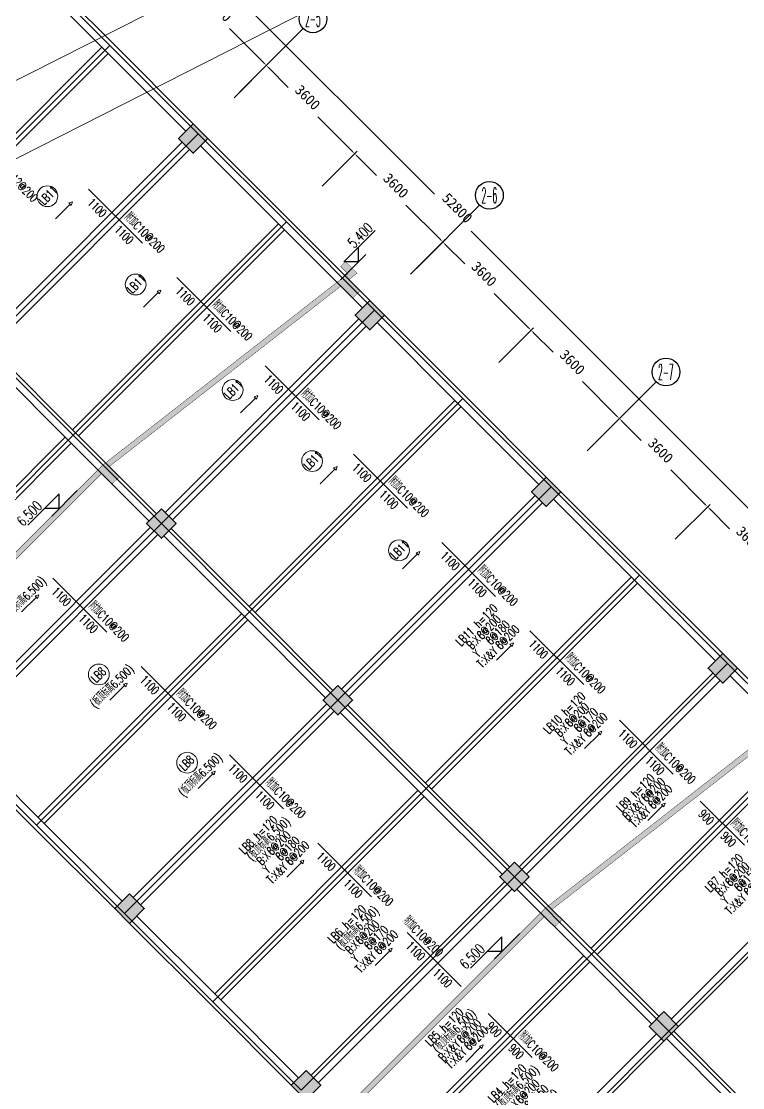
# Model space of a CAD drawing. Header units: inches. Extents: x 18712 to 314639, y 0 to 420500.
# Drawn here: x 100043 to 120850, y 24313 to 55060 of the extents above; entities that cross this region are included whole.
import ezdxf
from ezdxf.enums import TextEntityAlignment as Align
from ezdxf.lldxf.tags import DXFTag

# ---------------------------------------------------------------- set-up
doc = ezdxf.new("R2010")
doc.units = ezdxf.units.IN
doc.header["$LTSCALE"] = 1000
doc.header["$MEASUREMENT"] = 0
doc.layers.get('0').update_dxf_attribs({"true_color": 0xffffff})
for name, color, linetype, true_color in [('AXIS_TEXT', 7, 'Continuous', 0xffffff), ('DIM', 3, 'Continuous', 0x00ff00), ('DOTE', 1, 'DOTE', 0xff0000), ('THIN', 7, 'Continuous', 0xffffff), ('柱填充', 7, 'Continuous', 0xc0c0c0), ('柱尺寸标注', 3, 'Continuous', 0x00ff00), ('楼板正筋文字', 7, 'Continuous', 0xffffff), ('楼板负筋文字', 7, 'Continuous', 0xffffff), ('楼板负筋标注', 3, 'Continuous', 0x00ff00), ('楼板负筋钢筋', 1, 'Continuous', 0xff0000), ('砼柱', 2, 'Continuous', 0xffff00), ('砼梁', 6, 'Continuous', 0xff00ff), ('砼梁虚线', 9, 'HIDDEN', 0x808080)]:
    doc.layers.add(name, color=color, linetype=linetype, true_color=true_color)
doc.styles.add('_TCH_AXIS', font='txt.shx', dxfattribs={"height": 0.2, "bigfont": 'GBCBIG.shx'})
doc.styles.add('TSSD_Label', font='txt.shx', dxfattribs={"height": 0.2, "bigfont": 'gbcbig.shx'})
doc.styles.add('TSSD_Rein', font='txt.shx', dxfattribs={"height": 0.2, "bigfont": 'gbcbig.shx'})
tags = doc.linetypes.add('DASHED', pattern=[0.75, 0.5, -0.25]).pattern_tags.tags
tags[6:7] = [DXFTag(74, 4), DXFTag(75, 0), DXFTag(340, '0'), DXFTag(46, 0.0), DXFTag(50, 0.0), DXFTag(44, 0.0), DXFTag(45, 0.0)]
tags[4:5] = [DXFTag(74, 4), DXFTag(75, 0), DXFTag(340, '0'), DXFTag(46, 0.0), DXFTag(50, 0.0), DXFTag(44, 0.0), DXFTag(45, 0.0)]
tags = doc.linetypes.add('DOTE', pattern=[2.42, 2, -0.2, 0.02, -0.2]).pattern_tags.tags
tags[10:11] = [DXFTag(74, 4), DXFTag(75, 0), DXFTag(340, '0'), DXFTag(46, 0.0), DXFTag(50, 0.0), DXFTag(44, 0.0), DXFTag(45, 0.0)]
tags[8:9] = [DXFTag(74, 4), DXFTag(75, 0), DXFTag(340, '0'), DXFTag(46, 0.0), DXFTag(50, 0.0), DXFTag(44, 0.0), DXFTag(45, 0.0)]
tags[6:7] = [DXFTag(74, 4), DXFTag(75, 0), DXFTag(340, '0'), DXFTag(46, 0.0), DXFTag(50, 0.0), DXFTag(44, 0.0), DXFTag(45, 0.0)]
tags[4:5] = [DXFTag(74, 4), DXFTag(75, 0), DXFTag(340, '0'), DXFTag(46, 0.0), DXFTag(50, 0.0), DXFTag(44, 0.0), DXFTag(45, 0.0)]
tags = doc.linetypes.add('HIDDEN', pattern=[0.375, 0.25, -0.125]).pattern_tags.tags
tags[6:7] = [DXFTag(74, 4), DXFTag(75, 0), DXFTag(340, '0'), DXFTag(46, 0.0), DXFTag(50, 0.0), DXFTag(44, 0.0), DXFTag(45, 0.0)]
tags[4:5] = [DXFTag(74, 4), DXFTag(75, 0), DXFTag(340, '0'), DXFTag(46, 0.0), DXFTag(50, 0.0), DXFTag(44, 0.0), DXFTag(45, 0.0)]
doc.dimstyles.new('TSSD_100_100$0', dxfattribs={"dimtxt": 300, "dimasz": 100, "dimexe": 100, "dimexo": 250, "dimgap": 100, "dimtad": 1, "dimdec": 0, "dimzin": 0, "dimdsep": 46, "dimtxsty": 'Standard', "dimcen": 0, "dimclrd": 256, "dimclre": 256, "dimclrt": 7, "dimadec": 0, "dimazin": 0, "dimtfac": 1, "dimtdec": 4, "dimtix": 1, "dimtmove": 2, "dimatfit": 3, "dimfxl": 1, "dimtolj": 1, "dimtzin": 0, "dimarcsym": 0})

# ---------------------------------------------------------------- blocks, each defined once
blk = doc.blocks.new('DAnoyomous17054')
at = {"layer": '楼板正筋文字', "color": 2, "true_color": 0xffff00, "style": 'TSSD_Rein', "width": 0.7}
for s, p in [('LB4 h=120', (113656, 23865)), ('(板顶标高6.500)', (113878, 23675)), ('8@200', (114450, 23834)), ('8@150', (114708, 23680)), ('C', (114450, 23834)), ('8@200', (114987, 23546)), ('B:X', (114162, 23546)), ('C', (114708, 23680)), ('C', (114987, 23546)), ('Y', (114337, 23309)), ('T:X&Y', (114450, 23010))]:
    blk.add_text(s, height=250, rotation=45, dxfattribs=at).set_placement(p)
blk = doc.blocks.new('DAnoyomous17065')
at = {"layer": '楼板正筋文字', "color": 2, "true_color": 0xffff00, "style": 'TSSD_Rein', "width": 0.7}
for s, p in [('LB5 h=120', (111843, 25488)), ('(板顶标高6.500)', (112065, 25297)), ('8@200', (112761, 25580)), ('C', (112761, 25580)), ('8@200', (112967, 25374)), ('B:X&Y', (112225, 25044)), ('C', (112967, 25374)), ('T:X&Y', (112431, 24838))]:
    blk.add_text(s, height=250, rotation=45, dxfattribs=at).set_placement(p)
blk = doc.blocks.new('DAnoyomous17079')
at = {"layer": '楼板正筋文字', "color": 2, "true_color": 0xffff00, "style": 'TSSD_Rein', "width": 0.7}
for s, p in [('LB6 h=120', (109034, 28456)), ('(板顶标高6.500)', (109256, 28266)), ('8@200', (109828, 28425)), ('8@170', (110086, 28271)), ('C', (109828, 28425)), ('8@200', (110365, 28137)), ('B:X', (109540, 28137)), ('C', (110086, 28271)), ('C', (110365, 28137)), ('Y', (109715, 27899)), ('T:X&Y', (109828, 27600))]:
    blk.add_text(s, height=250, rotation=45, dxfattribs=at).set_placement(p)
blk = doc.blocks.new('DAnoyomous17092')
at = {"layer": '楼板正筋文字', "color": 2, "true_color": 0xffff00, "style": 'TSSD_Rein', "width": 0.7}
for s, p in [('LB7 h=120', (119910, 29930)), ('8@200', (120498, 30105)), ('8@150', (120756, 29951)), ('8@200', (121034, 29817)), ('B:X', (120209, 29817)), ('C', (120498, 30105)), ('C', (120756, 29951)), ('Y', (120385, 29580)), ('T:X&Y', (120498, 29280)), ('C', (121034, 29817))]:
    blk.add_text(s, height=250, rotation=45, dxfattribs=at).set_placement(p)
blk = doc.blocks.new('DAnoyomous17106')
at = {"layer": '楼板正筋文字', "color": 2, "true_color": 0xffff00, "style": 'TSSD_Rein', "width": 0.7}
for s, p in [('LB8 h=120', (106477, 31028)), ('(板顶标高6.500)', (106699, 30837)), ('8@200', (107271, 30997)), ('8@180', (107529, 30842)), ('8@200', (107807, 30708)), ('B:X', (106982, 30708)), ('C', (107271, 30997)), ('C', (107529, 30842)), ('T:X&Y', (107271, 30172)), ('C', (107807, 30708)), ('Y', (107157, 30471))]:
    blk.add_text(s, height=250, rotation=45, dxfattribs=at).set_placement(p)
blk = doc.blocks.new('DAnoyomous17116')
at = {"layer": '楼板正筋文字', "color": 2, "true_color": 0xffff00, "style": 'TSSD_Rein', "width": 0.7}
for s, p in [('LB9 h=120', (117360, 32238)), ('8@200', (118072, 32537)), ('8@200', (118278, 32331)), ('B:X&Y', (117535, 32001)), ('C', (118072, 32537)), ('T:X&Y', (117742, 31795)), ('C', (118278, 32331))]:
    blk.add_text(s, height=250, rotation=45, dxfattribs=at).set_placement(p)
blk = doc.blocks.new('DAnoyomous17134')
at = {"layer": '楼板正筋文字', "color": 2, "true_color": 0xffff00, "style": 'TSSD_Rein', "width": 0.7}
for s, p in [('LB10 h=120', (115254, 34492)), ('8@200', (115873, 34698)), ('8@170', (116131, 34544)), ('8@200', (116409, 34410)), ('B:X', (115584, 34410)), ('C', (115873, 34698)), ('C', (116131, 34544)), ('Y', (115760, 34172)), ('T:X&Y', (115873, 33873)), ('C', (116409, 34410))]:
    blk.add_text(s, height=250, rotation=45, dxfattribs=at).set_placement(p)
blk = doc.blocks.new('DAnoyomous17152')
at = {"layer": '楼板正筋文字', "color": 2, "true_color": 0xffff00, "style": 'TSSD_Rein', "width": 0.7}
for s, p in [('LB11 h=120', (112723, 37025)), ('8@200', (113332, 37221)), ('8@180', (113589, 37066)), ('8@200', (113868, 36932)), ('B:X', (113043, 36932)), ('C', (113332, 37221)), ('C', (113589, 37066)), ('Y', (113218, 36695)), ('T:X&Y', (113332, 36396)), ('C', (113868, 36932))]:
    blk.add_text(s, height=250, rotation=45, dxfattribs=at).set_placement(p)
blk = doc.blocks.new('*D1058')
at = {"layer": 'Defpoints', "color": 0, "transparency": 16777216}
for p in [(129278, 27684), (130777, 26185), (114640, 13047)]:
    blk.add_point(p, dxfattribs=at)
at = {"layer": 'DIM', "lineweight": -2, "transparency": 16777216}
for p, q in [((129454, 27508), (130848, 26114)), ((130706, 26114), (123701, 19109)), ((116211, 11619), (122675, 18083)), ((114817, 12870), (116211, 11477))]:
    blk.add_line(p, q, dxfattribs=at)
at = {"layer": 'DIM', "transparency": 16777216}
for points in [[(130718, 26102), (130694, 26126), (130777, 26185)], [(116199, 11630), (116222, 11607), (116140, 11548)]]:
    blk.add_solid(points, dxfattribs=at)
at = {"layer": 'DIM', "color": 7, "true_color": 0xffffff, "transparency": 16777216, "insert": (123054, 18730), "char_height": 300, "attachment_point": 5, "rotation": 45}
blk.add_mtext('\\A1;20700', dxfattribs=at)
blk = doc.blocks.new('*D1065')
at = {"layer": 'Defpoints', "color": 0, "transparency": 16777216}
for p in [(103456, 55225), (107110, 53788), (106002, 52680)]:
    blk.add_point(p, dxfattribs=at)
at = {"layer": 'DIM', "lineweight": -2, "transparency": 16777216}
for p, q in [((103633, 55402), (104635, 56405)), ((104635, 56263), (105197, 55702)), ((107040, 53859), (106045, 54853)), ((106178, 52856), (107181, 53859))]:
    blk.add_line(p, q, dxfattribs=at)
at = {"layer": 'DIM', "transparency": 16777216}
for points in [[(104647, 56275), (104624, 56251), (104565, 56334)], [(107028, 53847), (107051, 53871), (107110, 53788)]]:
    blk.add_solid(points, dxfattribs=at)
at = {"layer": 'DIM', "color": 7, "true_color": 0xffffff, "transparency": 16777216, "insert": (105756, 55412), "char_height": 300, "attachment_point": 5, "rotation": 315}
blk.add_mtext('\\A1;3600', dxfattribs=at)
blk = doc.blocks.new('*D1066')
at = {"layer": 'Defpoints', "color": 0, "transparency": 16777216}
for p in [(108547, 50134), (112202, 48697), (111093, 47588)]:
    blk.add_point(p, dxfattribs=at)
at = {"layer": 'DIM', "lineweight": -2, "transparency": 16777216}
for p, q in [((108724, 50311), (109727, 51313)), ((109727, 51172), (110288, 50611)), ((112131, 48768), (111137, 49762)), ((111270, 47765), (112272, 48768))]:
    blk.add_line(p, q, dxfattribs=at)
at = {"layer": 'DIM', "transparency": 16777216}
for points in [[(109738, 51184), (109715, 51160), (109656, 51243)], [(112119, 48756), (112143, 48780), (112202, 48697)]]:
    blk.add_solid(points, dxfattribs=at)
at = {"layer": 'DIM', "color": 7, "true_color": 0xffffff, "transparency": 16777216, "insert": (110847, 50321), "char_height": 300, "attachment_point": 5, "rotation": 315}
blk.add_mtext('\\A1;3600', dxfattribs=at)
blk = doc.blocks.new('*D1067')
at = {"layer": 'Defpoints', "color": 0, "transparency": 16777216}
for p in [(113638, 45043), (117293, 43606), (116184, 42497)]:
    blk.add_point(p, dxfattribs=at)
at = {"layer": 'DIM', "lineweight": -2, "transparency": 16777216}
for p, q in [((113815, 45220), (114818, 46222)), ((114818, 46081), (115379, 45519)), ((117222, 43677), (116228, 44671)), ((116361, 42674), (117363, 43677))]:
    blk.add_line(p, q, dxfattribs=at)
at = {"layer": 'DIM', "transparency": 16777216}
for points in [[(114830, 46093), (114806, 46069), (114747, 46152)], [(117210, 43665), (117234, 43689), (117293, 43606)]]:
    blk.add_solid(points, dxfattribs=at)
at = {"layer": 'DIM', "color": 7, "true_color": 0xffffff, "transparency": 16777216, "insert": (115938, 45230), "char_height": 300, "attachment_point": 5, "rotation": 315}
blk.add_mtext('\\A1;3600', dxfattribs=at)
blk = doc.blocks.new('*D1068')
at = {"layer": 'Defpoints', "color": 0, "transparency": 16777216}
for p in [(118730, 39952), (122384, 38515), (121275, 37406)]:
    blk.add_point(p, dxfattribs=at)
at = {"layer": 'DIM', "lineweight": -2, "transparency": 16777216}
for p, q in [((118906, 40128), (119909, 41131)), ((119909, 40990), (120470, 40428)), ((122313, 38586), (121319, 39580)), ((121452, 37583), (122455, 38586))]:
    blk.add_line(p, q, dxfattribs=at)
at = {"layer": 'DIM', "transparency": 16777216}
for points in [[(119921, 41001), (119897, 40978), (119838, 41060)], [(122301, 38574), (122325, 38597), (122384, 38515)]]:
    blk.add_solid(points, dxfattribs=at)
at = {"layer": 'DIM', "color": 7, "true_color": 0xffffff, "transparency": 16777216, "insert": (121029, 40138), "char_height": 300, "attachment_point": 5, "rotation": 315}
blk.add_mtext('\\A1;3600', dxfattribs=at)
blk = doc.blocks.new('*D1071')
at = {"layer": 'Defpoints', "color": 0, "transparency": 16777216}
for p in [(92425, 66256), (131435, 30595), (129760, 28921)]:
    blk.add_point(p, dxfattribs=at)
at = {"layer": 'DIM', "lineweight": -2, "transparency": 16777216}
for p, q in [((92602, 66433), (94170, 68001)), ((94170, 67860), (111956, 50074)), ((131364, 30666), (113016, 49014)), ((129937, 29098), (131506, 30666))]:
    blk.add_line(p, q, dxfattribs=at)
at = {"layer": 'DIM', "transparency": 16777216}
for points in [[(94182, 67872), (94159, 67848), (94100, 67930)], [(131352, 30654), (131376, 30678), (131435, 30595)]]:
    blk.add_solid(points, dxfattribs=at)
at = {"layer": 'DIM', "color": 7, "true_color": 0xffffff, "transparency": 16777216, "insert": (112620, 49678), "char_height": 300, "attachment_point": 5, "rotation": 315}
blk.add_mtext('\\A1;52800', dxfattribs=at)
blk = doc.blocks.new('_AXISO')
at = {"lineweight": -3}
blk.add_circle((0, 0), 0.5, dxfattribs=at)
blk = doc.blocks.new('*D1074')
at = {"layer": 'Defpoints', "color": 0, "transparency": 16777216}
for p in [(116184, 42497), (119838, 41060), (118730, 39952)]:
    blk.add_point(p, dxfattribs=at)
at = {"layer": 'DIM', "lineweight": -2, "transparency": 16777216}
for p, q in [((116361, 42674), (117363, 43677)), ((117363, 43535), (117925, 42974)), ((119768, 41131), (118773, 42125)), ((118906, 40128), (119909, 41131))]:
    blk.add_line(p, q, dxfattribs=at)
at = {"layer": 'DIM', "transparency": 16777216}
for points in [[(117375, 43547), (117352, 43524), (117293, 43606)], [(119756, 41119), (119779, 41143), (119838, 41060)]]:
    blk.add_solid(points, dxfattribs=at)
at = {"layer": 'DIM', "color": 7, "true_color": 0xffffff, "transparency": 16777216, "insert": (118483, 42684), "char_height": 300, "attachment_point": 5, "rotation": 315}
blk.add_mtext('\\A1;3600', dxfattribs=at)
blk = doc.blocks.new('*D1075')
at = {"layer": 'Defpoints', "color": 0, "transparency": 16777216}
for p in [(111093, 47588), (114747, 46152), (113638, 45043)]:
    blk.add_point(p, dxfattribs=at)
at = {"layer": 'DIM', "lineweight": -2, "transparency": 16777216}
for p, q in [((111270, 47765), (112272, 48768)), ((112272, 48626), (112834, 48065)), ((114676, 46222), (113682, 47216)), ((113815, 45220), (114818, 46222))]:
    blk.add_line(p, q, dxfattribs=at)
at = {"layer": 'DIM', "transparency": 16777216}
for points in [[(112284, 48638), (112260, 48615), (112202, 48697)], [(114665, 46211), (114688, 46234), (114747, 46152)]]:
    blk.add_solid(points, dxfattribs=at)
at = {"layer": 'DIM', "color": 7, "true_color": 0xffffff, "transparency": 16777216, "insert": (113392, 47775), "char_height": 300, "attachment_point": 5, "rotation": 315}
blk.add_mtext('\\A1;3600', dxfattribs=at)
blk = doc.blocks.new('*D1076')
at = {"layer": 'Defpoints', "color": 0, "transparency": 16777216}
for p in [(106002, 52680), (109656, 51243), (108547, 50134)]:
    blk.add_point(p, dxfattribs=at)
at = {"layer": 'DIM', "lineweight": -2, "transparency": 16777216}
for p, q in [((106178, 52856), (107181, 53859)), ((107181, 53718), (107743, 53156)), ((109585, 51313), (108591, 52308)), ((108724, 50311), (109727, 51313))]:
    blk.add_line(p, q, dxfattribs=at)
at = {"layer": 'DIM', "transparency": 16777216}
for points in [[(107193, 53729), (107169, 53706), (107110, 53788)], [(109573, 51302), (109597, 51325), (109656, 51243)]]:
    blk.add_solid(points, dxfattribs=at)
at = {"layer": 'DIM', "color": 7, "true_color": 0xffffff, "transparency": 16777216, "insert": (108301, 52866), "char_height": 300, "attachment_point": 5, "rotation": 315}
blk.add_mtext('\\A1;3600', dxfattribs=at)

msp = doc.modelspace()

# ---------------------------------------------------------------- hatches: boundary and pattern name
at = {"true_color": 0x333333}
h = msp.add_hatch(dxfattribs=at)
h.set_pattern_fill('钢筋混凝土', color=250, scale=19354.8, angle=2.5, style=0)
h.set_pattern_definition([(90, (-166813383.18, -986448224.65), (-75, 1e-14), []), (95, (-166813383.18, -986448224.65), (165.465599752, 138.842123644), [22.5, -247.5]), (40, (-166813383.18, -986448224.65), (-188.997650217, 130.13044488), [18, -198]), (145.4514, (-166813369.4, -986448213.08), (-23.531840586, 268.97258466), [19.122057, -210.3426336]), (91.1842, (-166813425.6, -986448182.22), (261.50790003, 191.28412956), [33.75, -371.25]), (141.6356, (-166813403.8, -986448166.3), (-8.36970449, 404.91350682), [28.6830864, -315.5139]), (36.1842, (-166813425.6, -986448182.22), (-8.37002066, 404.91350037), [27, -297]), (66, (-166813393.79, -986448171.62), (212.031471634, 41.21474294), [22.5, -247.5]), (11, (-166813393.79, -986448171.62), (-102.21257792, 205.44253062), [18, -198]), (116.4514, (-166813376.12, -986448168.18), (109.819085104, 246.65718592), [19.122057, -210.3426336]), (82.5, (-166813383.18, -986448224.65), (-68.037955592, 73.196945284), [0, -195.6, 0, -201, 0, -198.75]), (52.5, (-166813383.18, -986448224.65), (-27.861882661, 139.47283497), [0, -114.6, 0, -191.1, 0, -75.75]), (12.5, (-166813430.49, -986448271.96), (118.025450196, 108.4562285445), [0, -75, 0, -234, 0, -310.5]), (2.5, (-166813451.7, -986448293.17), (102.47699496, 144.947942062), [0, -97.5, 0, -155.4, 0, -220.5])])
h.paths.add_polyline_path([(102578.4, 42222.2), (109257.2, 47422.8), (109602.6, 47077.4), (109814.7, 47289.5), (109491.2, 47613.1), (109729.5, 47799), (109393, 48135.5), (109251.6, 47994), (109463.7, 47781.9), (102392.7, 42266.5), (96311.6, 36185.4), (96308.6, 36182.4), (96173.1, 36040.9), (96335.3, 35878.7), (96685.7, 35528), (96897.6, 35740.4), (96488.3, 36150), (102357.3, 42019), (102654.8, 41721.6), (102874.6, 41925.9)], flags=0)
h = msp.add_hatch(dxfattribs=at)
h.set_pattern_fill('钢筋混凝土', color=250, scale=19354.8, angle=2.5, style=0)
h.set_pattern_definition([(90, (-166800612.68, -986460995.15), (-75, 1e-14), []), (95, (-166800612.68, -986460995.15), (165.465599752, 138.842123644), [22.5, -247.5]), (40, (-166800612.68, -986460995.15), (-188.997650217, 130.13044488), [18, -198]), (145.4514, (-166800598.9, -986460983.58), (-23.531840586, 268.97258466), [19.122057, -210.3426336]), (91.1842, (-166800655.1, -986460952.72), (261.50790003, 191.28412956), [33.75, -371.25]), (141.6356, (-166800633.3, -986460936.8), (-8.36970449, 404.91350682), [28.6830864, -315.5139]), (36.1842, (-166800655.1, -986460952.72), (-8.37002066, 404.91350037), [27, -297]), (66, (-166800623.29, -986460942.12), (212.031471634, 41.21474294), [22.5, -247.5]), (11, (-166800623.29, -986460942.12), (-102.21257792, 205.44253062), [18, -198]), (116.4514, (-166800605.62, -986460938.68), (109.819085104, 246.65718592), [19.122057, -210.3426336]), (82.5, (-166800612.68, -986460995.15), (-68.037955592, 73.196945284), [0, -195.6, 0, -201, 0, -198.75]), (52.5, (-166800612.68, -986460995.15), (-27.861882661, 139.47283497), [0, -114.6, 0, -191.1, 0, -75.75]), (12.5, (-166800659.99, -986461042.46), (118.025450196, 108.4562285445), [0, -75, 0, -234, 0, -310.5]), (2.5, (-166800681.2, -986461063.67), (102.47699496, 144.947942062), [0, -97.5, 0, -155.4, 0, -220.5])])
h.paths.add_polyline_path([(122234.2, 35011.4), (115163.2, 29496), (109082.1, 23414.9), (109079.1, 23411.9), (108943.6, 23270.4), (107503.2, 19831.8), (107278.9, 20056.1), (107137.5, 19914.7), (107522.4, 19529.8), (107684.9, 19862), (108250.9, 19296), (108427.7, 19473), (107801, 20099.4), (109080.1, 23133.9), (109612.4, 22601.7), (109824.3, 22814.1), (109258.8, 23379.5), (115127.8, 29248.5), (115425.3, 28951.1), (115645.1, 29155.4), (115348.9, 29451.7), (122027.7, 34652.3), (122373.1, 34306.9), (122585.2, 34519), (122261.7, 34842.6), (122500, 35028.5), (122163.5, 35365), (122022.1, 35223.5)], flags=0)
at = {"layer": '柱填充'}
for points in [[(105001.4, 52102.8), (104577.2, 51678.5), (105001.4, 51254.3), (105425.7, 51678.5)], [(110092.6, 47011.6), (109668.3, 46587.4), (110092.6, 46163.1), (110516.9, 46587.4)], [(115183.8, 41920.4), (114759.5, 41496.2), (115183.8, 41071.9), (115608, 41496.2)], [(104082.2, 41001.2), (103657.9, 40576.9), (104082.2, 40152.7), (104506.5, 40576.9)], [(120274.9, 36829.3), (119850.7, 36405), (120274.9, 35980.8), (120699.2, 36405)], [(109173.4, 35910), (108749.1, 35485.8), (109173.4, 35061.5), (109597.6, 35485.8)], [(114264.5, 30818.9), (113840.3, 30394.6), (114264.5, 29970.3), (114688.8, 30394.6)], [(103163, 29899.6), (102738.7, 29475.4), (103163, 29051.1), (103587.2, 29475.4)], [(118577.9, 26505.5), (118153.6, 26081.3), (118577.9, 25657), (119002.2, 26081.3)], [(108254.1, 24808.5), (107829.9, 24384.2), (108254.1, 23959.9), (108678.4, 24384.2)]]:
    msp.add_hatch(color=256, dxfattribs=at).paths.add_polyline_path(points, flags=0)

# ---------------------------------------------------------------- linework, layer by layer
at = {"color": 250, "lineweight": -3, "true_color": 0x333333, "const_width": 10}
msp.add_lwpolyline([(96447.5, 35766.6), (96173.1, 36040.9), (96308.6, 36182.4), (96311.6, 36185.4), (102392.7, 42266.5), (109463.7, 47781.9), (109251.6, 47994), (109393, 48135.5), (109729.5, 47799), (109491.2, 47613.1), (109814.7, 47289.5), (109602.6, 47077.4), (109257.2, 47422.8), (102578.4, 42222.2), (102874.6, 41925.9), (102654.8, 41721.6), (102357.3, 42019), (96488.3, 36150), (96897.8, 35740.6), (96685.9, 35528.2)], close=True, dxfattribs=at)
msp.add_lwpolyline([(109082.1, 23414.9), (115163.2, 29496), (122234.2, 35011.4), (122022.1, 35223.5), (122163.5, 35365), (122500, 35028.5), (122261.7, 34842.6), (122585.2, 34519), (122373.1, 34306.9), (122027.7, 34652.3), (115348.9, 29451.7), (115645.1, 29155.4), (115425.3, 28951.1), (115127.8, 29248.5), (109258.8, 23379.5)], dxfattribs=at)
at = {"layer": 'DIM', "lineweight": -3}
for p, q in [((106350.2, 53028.2), (108171, 54849)), ((111441.4, 47937), (113262.2, 49757.8)), ((116532.6, 42845.9), (118353.4, 44666.7))]:
    msp.add_line(p, q, dxfattribs=at)
at = {"layer": 'DOTE', "lineweight": -3}
for p, q in [((100051.7, 56911.1), (102597.3, 54365.5)), ((96445.4, 48213.7), (102597.3, 54365.5)), ((102597.3, 54365.5), (105142.9, 51819.9)), ((98991, 45668.1), (105142.9, 51819.9)), ((105142.9, 51819.9), (107688.4, 49274.4)), ((101536.6, 43122.5), (107688.4, 49274.4)), ((107688.4, 49274.4), (110234, 46728.8)), ((104082.2, 40576.9), (110234, 46728.8)), ((110234, 46728.8), (112779.6, 44183.2)), ((98991, 45668.1), (101536.6, 43122.5)), ((106627.8, 38031.4), (112779.6, 44183.2)), ((112779.6, 44183.2), (115325.2, 41637.6)), ((95384.8, 36970.7), (101536.6, 43122.5)), ((101536.6, 43122.5), (104082.2, 40576.9)), ((109173.4, 35485.8), (115325.2, 41637.6)), ((115325.2, 41637.6), (117870.8, 39092)), ((97930.4, 34425.1), (104082.2, 40576.9)), ((104082.2, 40576.9), (106627.8, 38031.4)), ((111719, 32940.2), (117870.8, 39092)), ((117870.8, 39092), (120416.4, 36546.4)), ((100476, 31879.5), (106627.8, 38031.4)), ((106627.8, 38031.4), (109173.4, 35485.8)), ((114264.5, 30394.6), (120416.4, 36546.4)), ((120416.4, 36546.4), (122643.8, 34319)), ((103021.5, 29333.9), (109173.4, 35485.8)), ((109173.4, 35485.8), (111719, 32940.2)), ((97930.4, 34425.1), (100476, 31879.5)), ((116491.9, 28167.2), (122643.8, 34319)), ((105567.1, 26788.4), (111719, 32940.2)), ((111719, 32940.2), (114264.5, 30394.6)), ((118719.3, 25939.8), (124871.1, 32091.7)), ((100476, 31879.5), (103021.5, 29333.9)), ((108112.7, 24242.8), (114264.5, 30394.6)), ((114264.5, 30394.6), (116491.9, 28167.2)), ((103021.5, 29333.9), (105567.1, 26788.4)), ((110340.1, 22015.4), (116491.9, 28167.2)), ((116491.9, 28167.2), (118719.3, 25939.8)), ((105567.1, 26788.4), (108112.7, 24242.8)), ((112567.5, 19788), (118719.3, 25939.8)), ((118719.3, 25939.8), (120734.6, 23924.6))]:
    msp.add_line(p, q, dxfattribs=at)
at = {"layer": 'THIN', "lineweight": -3}
for p, q in [((109772.6, 48550), (110252.3, 49029.7)), ((109252.5, 47605.6), (109984.7, 48337.8)), ((109348.3, 48125.7), (109772.6, 48550)), ((109772.6, 48125.7), (109772.6, 48550)), ((109772.6, 48125.7), (109348.3, 48125.7)), ((101654.8, 41528.6), (100922.6, 40796.4)), ((101134.7, 41432.8), (100710.4, 41008.5)), ((101134.7, 41008.5), (101134.7, 41432.8)), ((100710.4, 41008.5), (100230.7, 40528.8)), ((101134.7, 41008.5), (100710.4, 41008.5)), ((113905.2, 28662.3), (113480.9, 28238)), ((114425.3, 28758.1), (113693.1, 28025.9)), ((113905.2, 28238), (113905.2, 28662.3)), ((113480.9, 28238), (113001.2, 27758.3)), ((113905.2, 28238), (113480.9, 28238))]:
    msp.add_line(p, q, dxfattribs=at)
at = {"layer": '柱尺寸标注', "color": 2, "linetype": 'DASHED', "lineweight": 18, "true_color": 0xffff00}
for p, q in [((86040.2, 46315.3), (113141.5, 60088.8)), ((87535.9, 44819.6), (114637.2, 58593.1))]:
    msp.add_line(p, q, dxfattribs=at)
at = {"layer": '楼板正筋文字', "lineweight": 18}
for p, q in [((101024, 49362.7), (101448.2, 49787)), ((103569.5, 46817.2), (103993.8, 47241.4)), ((106369.1, 43773.6), (106793.4, 44197.8)), ((108660.7, 41726), (109085, 42150.3)), ((111041.3, 39277.4), (111465.6, 39701.7)), ((100051.7, 38031.4), (100476, 38455.6)), ((102597.3, 35485.8), (103021.5, 35910)), ((105142.9, 32940.2), (105567.1, 33364.5))]:
    msp.add_line(p, q, dxfattribs=at)
at = {"layer": '楼板正筋文字', "color": 2, "lineweight": 18, "true_color": 0xffff00}
for p, q in [((113746, 36640.7), (114170.3, 37065)), ((116291.6, 34095.1), (116715.8, 34519.4)), ((118115.9, 32017.8), (118540.2, 32442)), ((107700.5, 30382.6), (108124.7, 30806.9)), ((110246, 27837), (110670.3, 28261.3)), ((112865.4, 25052.6), (113289.7, 25476.9))]:
    msp.add_line(p, q, dxfattribs=at)
at = {"layer": '楼板正筋文字', "lineweight": 18}
for points in [[(101412.9, 49822.4), (101518.9, 49857.7), (101483.6, 49751.7)], [(103958.5, 47276.8), (104064.5, 47312.1), (104029.2, 47206.1)], [(106758, 44233.2), (106864.1, 44268.6), (106828.7, 44162.5)], [(109049.6, 42185.6), (109155.7, 42221), (109120.3, 42114.9)], [(111430.2, 39737), (111536.3, 39772.4), (111500.9, 39666.3)], [(100440.6, 38491), (100546.7, 38526.3), (100511.3, 38420.3)], [(102986.2, 35945.4), (103092.3, 35980.7), (103056.9, 35874.7)], [(105531.8, 33399.8), (105637.8, 33435.2), (105602.5, 33329.1)]]:
    msp.add_lwpolyline(points, close=True, dxfattribs=at)
at = {"layer": '楼板正筋文字', "color": 2, "lineweight": 18, "true_color": 0xffff00}
for points in [[(114134.9, 37100.3), (114241, 37135.7), (114205.6, 37029.6)], [(116680.5, 34554.8), (116786.5, 34590.1), (116751.2, 34484)], [(118504.8, 32477.4), (118610.9, 32512.7), (118575.6, 32406.7)], [(108089.4, 30842.2), (108195.4, 30877.6), (108160.1, 30771.5)], [(110634.9, 28296.6), (110741, 28332), (110705.7, 28225.9)], [(113254.3, 25512.3), (113360.4, 25547.6), (113325, 25441.6)]]:
    msp.add_lwpolyline(points, close=True, dxfattribs=at)
at = {"layer": '楼板正筋文字', "lineweight": 18}
for centre in [(100794.2, 50016.8), (103339.7, 47471.2), (106139.3, 44427.6), (108430.9, 42380.1), (110936.5, 39806.5), (102279.1, 36228.2), (104824.7, 33682.7)]:
    msp.add_circle(centre, 300, dxfattribs=at)
at = {"layer": '楼板负筋钢筋', "lineweight": 35}
for points in [[(101984.9, 50217.7), (103540.6, 48662)], [(104530.5, 47672.1), (106086.2, 46116.4)], [(107076.1, 45126.5), (108631.7, 43570.9)], [(109621.7, 42580.9), (111177.3, 41025.3)], [(112167.3, 40035.3), (113722.9, 38479.7)], [(100954.4, 39004.8), (102510, 37449.1)], [(114712.9, 37489.7), (116268.5, 35934.1)], [(103500, 36459.2), (105055.6, 34903.5)], [(117293.8, 34908.8), (118849.4, 33353.2)], [(106045.6, 33913.6), (107601.2, 32358)], [(119627.3, 32575.3), (120900.1, 31302.6)], [(108591.1, 31368), (110146.8, 29812.4)], [(111172.1, 28787.1), (112727.7, 27231.4)], [(113505.5, 26453.6), (114778.3, 25180.8)]]:
    msp.add_lwpolyline(points, dxfattribs=at)
at = {"layer": '砼柱', "lineweight": 35}
for points in [[(105001.4, 52102.8), (104577.2, 51678.5), (105001.4, 51254.3), (105425.7, 51678.5)], [(110092.6, 47011.6), (109668.3, 46587.4), (110092.6, 46163.1), (110516.9, 46587.4)], [(115183.8, 41920.4), (114759.5, 41496.2), (115183.8, 41071.9), (115608, 41496.2)], [(104082.2, 41001.2), (103657.9, 40576.9), (104082.2, 40152.7), (104506.5, 40576.9)], [(120274.9, 36829.3), (119850.7, 36405), (120274.9, 35980.8), (120699.2, 36405)], [(109173.4, 35910), (108749.1, 35485.8), (109173.4, 35061.5), (109597.6, 35485.8)], [(114264.5, 30818.9), (113840.3, 30394.6), (114264.5, 29970.3), (114688.8, 30394.6)], [(103163, 29899.6), (102738.7, 29475.4), (103163, 29051.1), (103587.2, 29475.4)], [(118577.9, 26505.5), (118153.6, 26081.3), (118577.9, 25657), (119002.2, 26081.3)], [(108254.1, 24808.5), (107829.9, 24384.2), (108254.1, 23959.9), (108678.4, 24384.2)]]:
    msp.add_lwpolyline(points, close=True, dxfattribs=at)
at = {"layer": '砼梁', "lineweight": 18}
for p, q in [((102668, 54436.2), (100476, 56628.3)), ((105001.4, 52102.8), (102668, 54436.2)), ((107759.2, 49345.1), (105425.7, 51678.5)), ((110092.6, 47011.6), (107759.2, 49345.1)), ((112850.3, 44253.9), (110516.9, 46587.4)), ((115183.8, 41920.4), (112850.3, 44253.9)), ((117941.5, 39162.7), (115608, 41496.2)), ((120274.9, 36829.3), (117941.5, 39162.7)), ((122472.3, 34631.9), (120699.2, 36405)), ((98071.8, 34142.3), (100405.2, 31808.8)), ((100405.2, 31808.8), (102738.7, 29475.4)), ((119002.2, 26081.3), (124588.3, 31667.4)), ((103163, 29051.1), (105496.4, 26717.7)), ((105496.4, 26717.7), (107829.9, 24384.2)), ((120805.3, 23995.3), (118860.7, 25939.8)), ((112850.3, 19929.4), (118577.9, 25657))]:
    msp.add_line(p, q, dxfattribs=at)
at = {"layer": '砼梁虚线', "lineweight": 18}
for p, q in [((100263.8, 56416.1), (102455.8, 54224.1)), ((102367.5, 54312.5), (96427.8, 48372.8)), ((96604.5, 48196), (102544.2, 54135.7)), ((102455.9, 54224.1), (104789.3, 51890.7)), ((104683.2, 51572.5), (99097.1, 45986.3)), ((99309.2, 45774.2), (104895.4, 51360.3)), ((105213.6, 51466.4), (107547, 49133)), ((107458.6, 49221.3), (101518.9, 43281.6)), ((101695.7, 43104.9), (107635.4, 49044.5)), ((107547, 49132.9), (109880.5, 46799.5)), ((109774.4, 46481.3), (104188.3, 40895.1)), ((104400.4, 40683), (109986.5, 46269.2)), ((110304.7, 46375.2), (112638.2, 44041.8)), ((101607.3, 43193.3), (99273.9, 45526.7)), ((99061.7, 45314.6), (101395.2, 42981.1)), ((112549.8, 44130.2), (106610.1, 38190.5)), ((112638.2, 44041.7), (114971.6, 41708.3)), ((106786.9, 38013.7), (112726.6, 43953.4)), ((101306.8, 43069.5), (95437.8, 37200.5)), ((103940.8, 40859.8), (101607.4, 43193.2)), ((95614.6, 37023.7), (101483.6, 42892.7)), ((101395.2, 42981.1), (103728.6, 40647.7)), ((114865.6, 41390.1), (109279.4, 35804)), ((115395.9, 41284.1), (117729.3, 38950.6)), ((109491.6, 35591.8), (115077.7, 41178)), ((103764, 40470.9), (98177.9, 34884.7)), ((106698.5, 38102.1), (104365, 40435.5)), ((98390, 34672.6), (103976.1, 40258.7)), ((104152.9, 40223.4), (106486.3, 37890)), ((117641, 39039), (111701.3, 33099.3)), ((111878.1, 32922.5), (117817.8, 38862.2)), ((117729.4, 38950.6), (120062.8, 36617.1)), ((106398, 37978.3), (100529, 32109.3)), ((106486.4, 37889.9), (108819.8, 35556.5)), ((109031.9, 35768.6), (106698.5, 38102)), ((100705.8, 31932.6), (106574.8, 37801.6)), ((119992.1, 36263.6), (114406, 30677.4)), ((114618.1, 30465.3), (120204.2, 36051.5)), ((120487.1, 36192.9), (122502.3, 34177.7)), ((108855.2, 35379.7), (103269, 29793.6)), ((103481.2, 29581.4), (109067.3, 35167.6)), ((109244.1, 35132.2), (111577.5, 32798.8)), ((111789.6, 33010.9), (109456.2, 35344.4)), ((100617.4, 32021), (98283.9, 34354.4)), ((122413.9, 34266), (116474.2, 28326.3)), ((116651, 28149.5), (122590.7, 34089.2)), ((114123.1, 30677.4), (111789.7, 33010.9)), ((111489.1, 32887.2), (105620.2, 27018.2)), ((105796.9, 26841.4), (111665.9, 32710.4)), ((111577.6, 32798.7), (113911, 30465.3)), ((102950.8, 29687.5), (100617.4, 32020.9)), ((124376.2, 31879.5), (118790, 26293.4)), ((113981.7, 30253.2), (108395.6, 24667)), ((116562.6, 28238), (114547.4, 30253.2)), ((108607.7, 24454.9), (114193.8, 30041.1)), ((114335.2, 30041.1), (116350.5, 28025.8)), ((105708.5, 26929.8), (103375.1, 29263.2)), ((116262.1, 28114.2), (110393.1, 22245.2)), ((116350.5, 28025.8), (118224.3, 26152)), ((118436.5, 26364.1), (116562.7, 28237.9)), ((110569.9, 22068.4), (116438.9, 27937.4)), ((108042, 24596.3), (105708.6, 26929.8)), ((118365.8, 25869.1), (112638.2, 20141.6)), ((118648.6, 25727.7), (120593.1, 23783.2))]:
    msp.add_line(p, q, dxfattribs=at)

# ---------------------------------------------------------------- block references
at = {"layer": 'DIM'}
ref = msp.add_blockref('_AXISO', (108453.9, 55131.8), dxfattribs=dict(at, xscale=800, yscale=800))
ref.add_attrib('A', '2-5', (108227.6, 54905.6), dxfattribs={"layer": 'AXIS_TEXT', "height": 452.55, "style": '_TCH_AXIS', "width": 0.35})
ref = msp.add_blockref('_AXISO', (113545, 50040.7), dxfattribs=dict(at, xscale=800, yscale=800))
ref.add_attrib('A', '2-6', (113318.8, 49814.4), dxfattribs={"layer": 'AXIS_TEXT', "height": 452.55, "style": '_TCH_AXIS', "width": 0.35})
ref = msp.add_blockref('_AXISO', (118636.2, 44949.5), dxfattribs=dict(at, xscale=800, yscale=800))
ref.add_attrib('A', '2-7', (118409.9, 44723.2), dxfattribs={"layer": 'AXIS_TEXT', "height": 452.55, "style": '_TCH_AXIS', "width": 0.35})
at = {"layer": '楼板正筋文字', "color": 2, "true_color": 0xffff00}
for name in ['DAnoyomous17152', 'DAnoyomous17134', 'DAnoyomous17116', 'DAnoyomous17106', 'DAnoyomous17092', 'DAnoyomous17079', 'DAnoyomous17065', 'DAnoyomous17054']:
    msp.add_blockref(name, (0, 0), dxfattribs=at)

# ---------------------------------------------------------------- texts
at = {"layer": 'THIN', "style": 'TSSD_Label', "width": 0.7}
for s, p in [('5.400', (110209.9, 49072.1)), ('6.500', (100668, 41050.9)), ('6.500', (113438.5, 28280.4))]:
    msp.add_text(s, height=300, rotation=45, dxfattribs=at).set_placement(p, align=Align.RIGHT)
at = {"layer": '楼板正筋文字', "style": 'TSSD_Rein', "width": 0.7}
for s, p in [('LB11', (100696.9, 49742.8)), ('LB11', (103242.5, 47197.2)), ('LB11', (106042.1, 44153.6)), ('LB11', (108333.7, 42106.1)), ('LB11', (110839.3, 39532.5)), ('LB8', (102202.5, 35974.9)), ('LB8', (104748.1, 33429.3))]:
    msp.add_text(s, height=250, rotation=45, dxfattribs=at).set_placement(p)
for p in [(100127.4, 38427.9), (102656, 35886.3), (105203.6, 33333.7)]:
    msp.add_text('(板顶标高6.500)', height=250, rotation=45, dxfattribs=at).set_placement(p, align=Align.MIDDLE_CENTER)
at = {"layer": '楼板负筋文字', "style": 'TSSD_Rein', "width": 0.7}
for s, p in [('附加C12@200', (99340.3, 50857.6)), ('附加C10@200', (102997.8, 49388.5)), ('附加C10@200', (105525.7, 46860.6)), ('附加C10@200', (108089, 44297.3)), ('附加C10@200', (110616.9, 41769.4)), ('附加C10@200', (113180.1, 39206.2)), ('附加C10@200', (101967.2, 38175.6)), ('附加C10@200', (115708, 36678.3)), ('附加C10@200', (104495.1, 35647.7)), ('附加C10@200', (118306.7, 34079.6)), ('附加C10@200', (107058.4, 33084.4)), ('附加C10@200', (120481, 31905.3)), ('附加C10@200', (109586.3, 30556.5)), ('附加C10@200', (111025.9, 29101.9)), ('附加C10@200', (114359.3, 25783.6))]:
    msp.add_text(s, height=250, rotation=314.99999, dxfattribs=at).set_placement(p)
at = {"layer": '楼板负筋标注', "style": 'TSSD_Rein', "width": 0.7}
for s, p in [('1100', (102317.3, 49772.2)), ('1100', (103095.1, 48994.4)), ('1100', (104862.9, 47226.6)), ('1100', (105640.7, 46448.8)), ('1100', (107408.5, 44681)), ('1100', (108186.3, 43903.2)), ('1100', (109954, 42135.4)), ('1100', (110731.9, 41357.6)), ('1100', (112499.6, 39589.8)), ('1100', (113277.4, 38812)), ('1100', (101286.7, 38559.3)), ('1100', (102064.5, 37781.5)), ('1100', (115045.2, 37044.3)), ('1100', (115823, 36266.4)), ('1100', (103832.3, 36013.7)), ('1100', (104610.1, 35235.9)), ('1100', (117626.1, 34463.3)), ('1100', (118404, 33685.5)), ('1100', (106377.9, 33468.1)), ('1100', (107155.7, 32690.3)), ('900', (119888.9, 32200.6)), ('900', (120525.3, 31564.2)), ('1100', (108923.5, 30922.5)), ('1100', (109701.3, 30144.7)), ('1100', (111504.4, 28341.6)), ('1100', (112282.2, 27563.8)), ('900', (113767.2, 26078.8)), ('900', (114403.6, 25442.5))]:
    msp.add_text(s, height=250, rotation=314.99999, dxfattribs=at).set_placement(p, align=Align.TOP_CENTER)

# ---------------------------------------------------------------- dimensions: what is measured, and where the dimension line sits
at = {"layer": 'DIM'}
for base, p1, p2, angle, text, picture, middle in [((131434.8, 30595.2), (92425.2, 66256.1), (129760.4, 28920.8), 315, '52800', '*D1071', (112620.3, 49678.5)), ((107110.4, 53788.3), (103456.1, 55225.2), (106001.6, 52679.6), 315, '3600', '*D1065', (105755.5, 55411.9)), ((109655.9, 51242.8), (106001.6, 52679.6), (108547.2, 50134), 315, '3600', '*D1076', (108301.1, 52866.3)), ((112201.5, 48697.2), (108547.2, 50134), (111092.8, 47588.5), 315, '3600', '*D1066', (110846.7, 50320.7)), ((114747.1, 46151.6), (111092.8, 47588.5), (113638.4, 45042.9), 315, '3600', '*D1075', (113392.3, 47775.1)), ((117292.7, 43606), (113638.4, 45042.9), (116184, 42497.3), 315, '3600', '*D1067', (115937.9, 45229.5)), ((119838.3, 41060.4), (116184, 42497.3), (118729.6, 39951.7), 315, '3600', '*D1074', (118483.5, 42683.9)), ((122383.9, 38514.8), (118729.6, 39951.7), (121275.1, 37406.1), 315, '3600', '*D1068', (121029, 40138.4)), ((130777, 26184.9), (114640.5, 13047.2), (129277.6, 27684.3), 45, '20700', '*D1058', (123053.6, 18730.2))]:
    dim = msp.add_linear_dim(base=base, p1=p1, p2=p2, angle=angle, text=text, dimstyle='TSSD_100_100$0', override={"dimscale": 1, "dimlfac": 1}, dxfattribs=at)
    dim.commit()
    dim.dimension.update_dxf_attribs({"geometry": picture, "text_midpoint": middle, "dimtype": 161})

doc.saveas('drawing.dxf')
